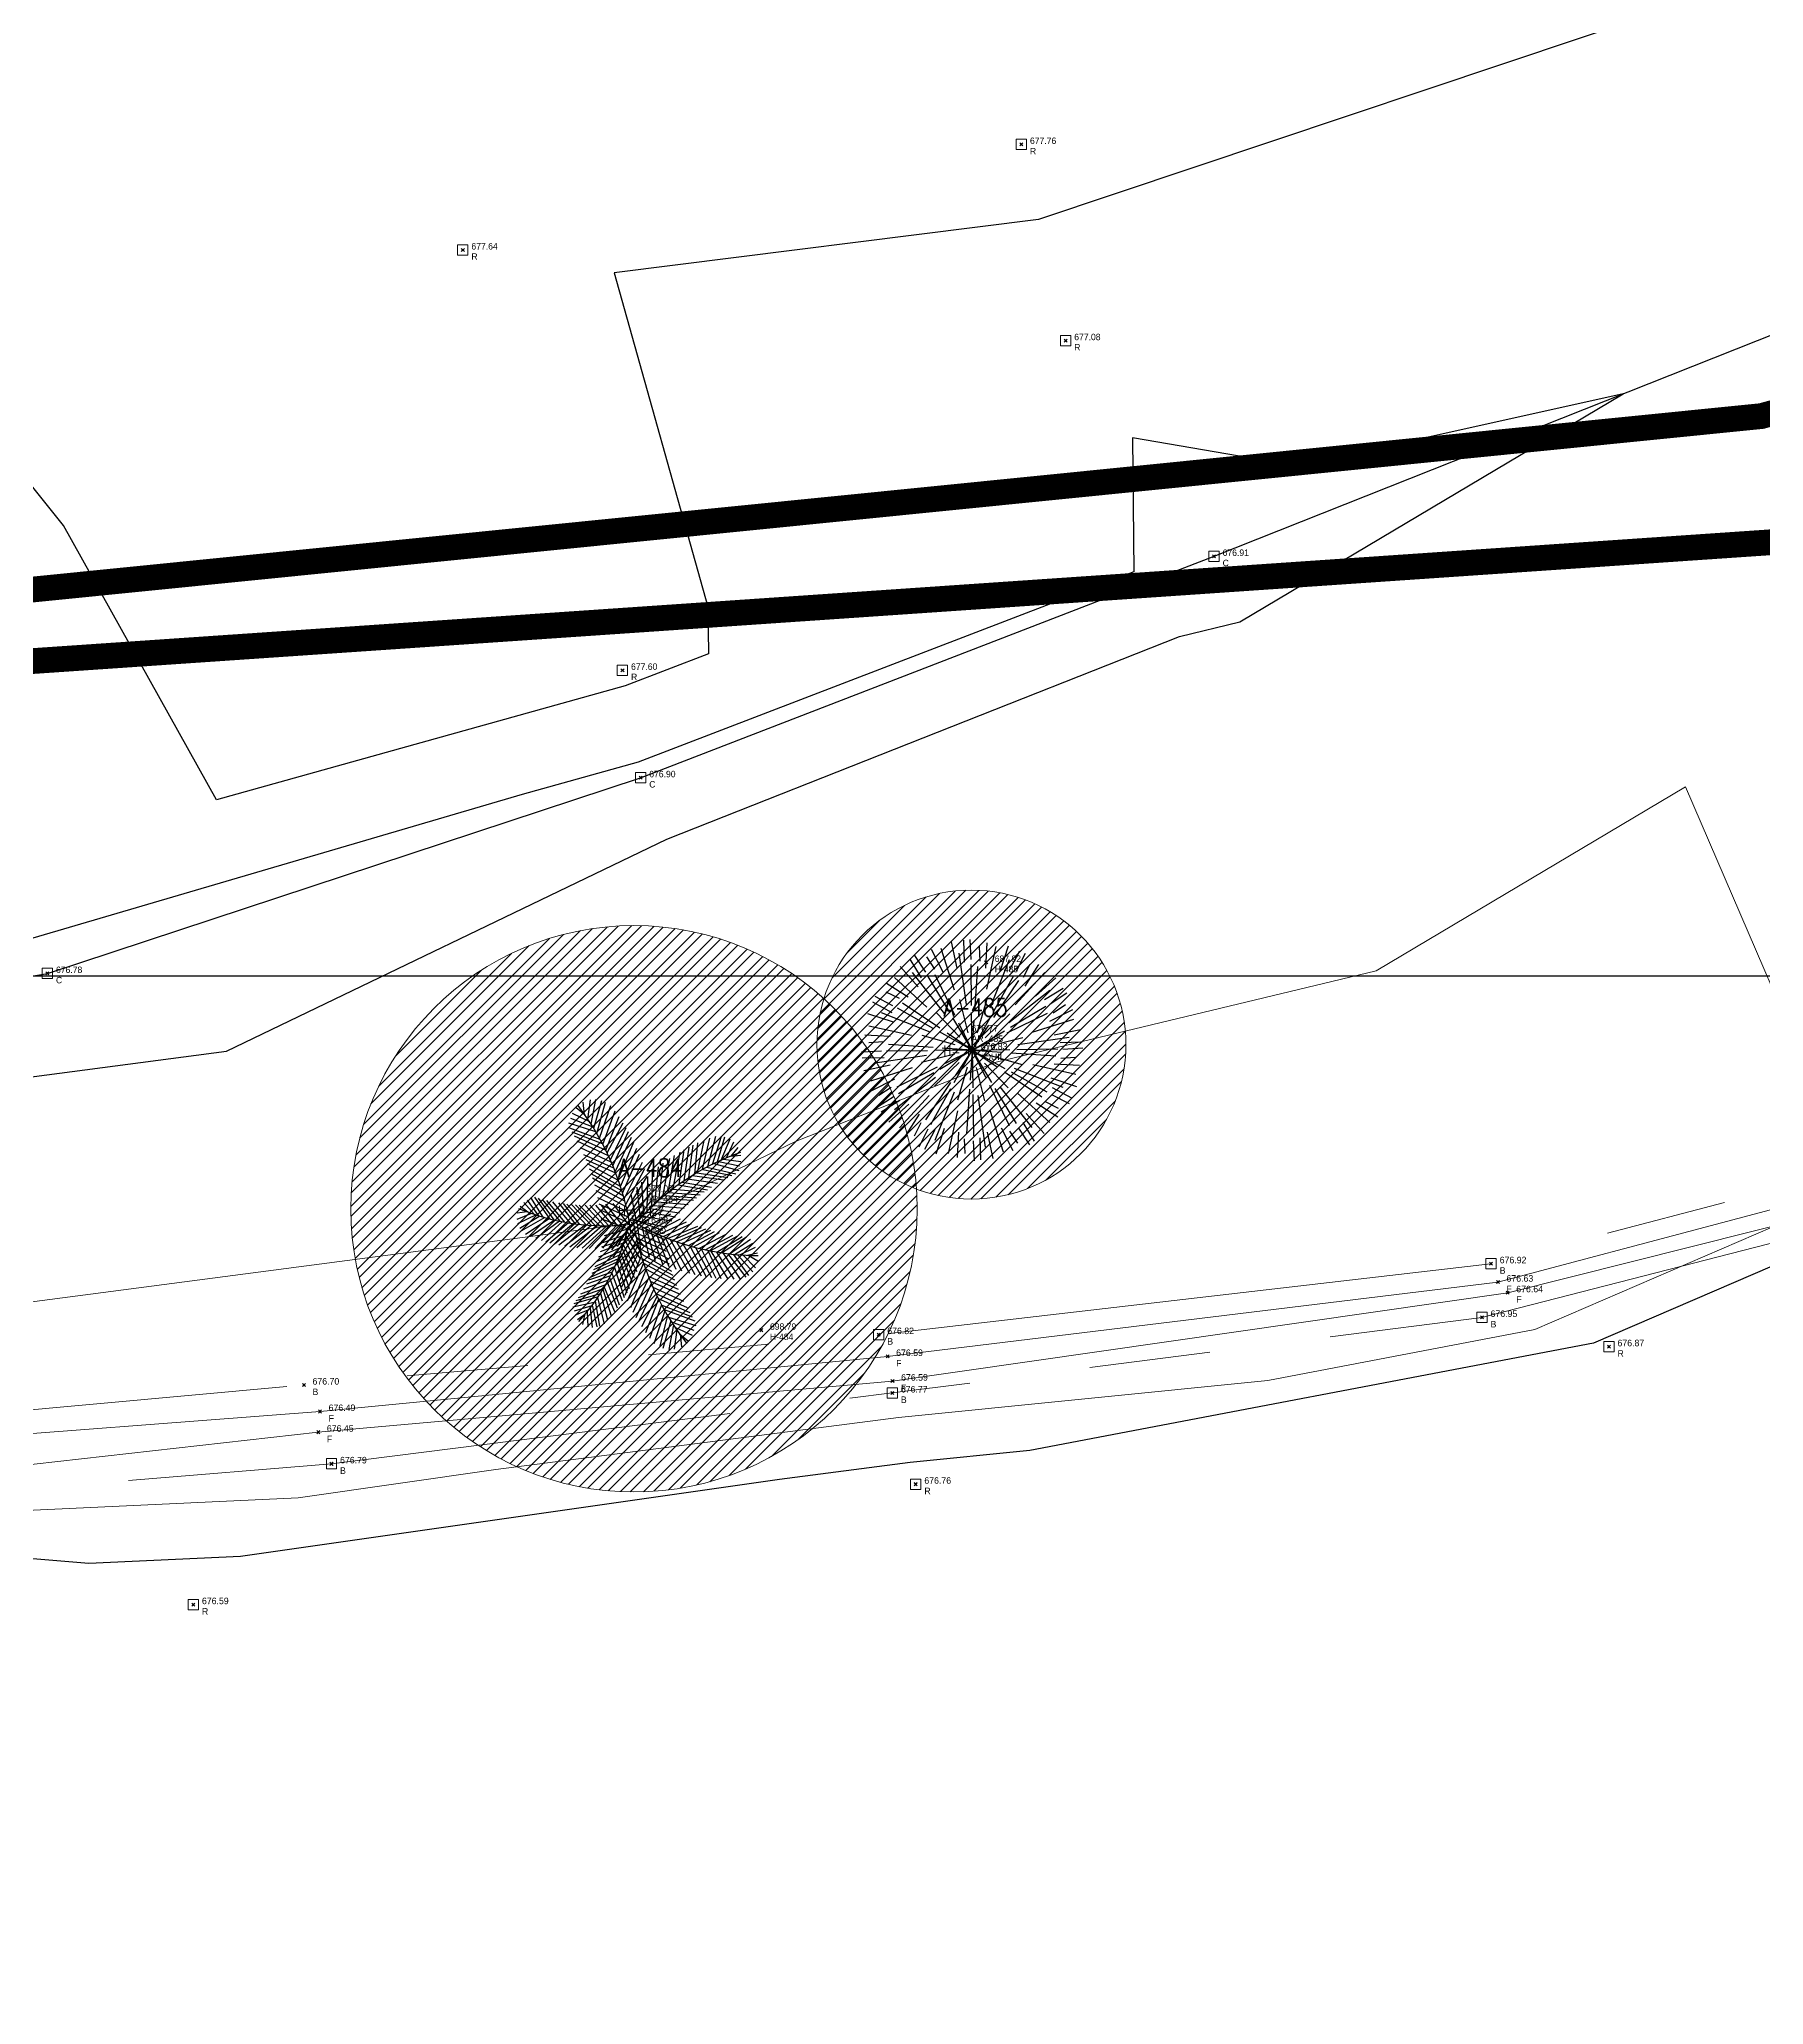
# Model space of a CAD drawing. Extents: x 350769 to 354978, y 6304672 to 6307963.
# Drawn here: x 352353.3 to 352386.79, y 6305680.02 to 6305718.19 of the extents above; entities that cross this region are included whole.
import ezdxf

# ---------------------------------------------------------------- set-up
doc = ezdxf.new("R2010")
doc.units = 0
doc.header["$PDMODE"] = 35
doc.header["$PDSIZE"] = 0.03
for name, pattern in [('4.0 - LO RECABARREN - DESNIVEL NUEVO$0$HIDDEN', [0.375, 0.25, -0.125]), ('CONTINUOS', [0]), ('DASHDOT', [1, 0.5, -0.25, 0, -0.25]), ('DASHED', [19.05, 12.7, -6.35]), ('PHANTOM', [23.5, 11.75, -2.35, 2.35, -2.35, 2.35, -2.35])]:
    doc.linetypes.add(name, pattern=pattern)
doc.layers.get('0').update_dxf_attribs({"linetype": 'CONTINUOUS'})
for name, color, linetype in [('03_S2_Pav ext_Borde vereda', 7, 'CONTINUOUS'), ('1-ARBOL H1', 7, 'CONTINUOUS'), ('1-ARBOL H2', 1, 'CONTINUOUS'), ('1-ARBOL H3', 241, 'CONTINUOUS'), ('1-ARBOL NOMBRE', 3, 'CONTINUOUS'), ('1-ARBOL PTO', 7, 'CONTINUOUS'), ('1-CANAL', 150, 'PHANTOM'), ('1-CERCO', 252, 'CERCO_LINE'), ('1-coordenadas', 8, 'CONTINUOUS'), ('3-CANAL_FDO', 4, 'CONTINUOUS'), ('C-TINN', 5, 'CONTINUOUS'), ('C-TOPO-MAJR', 9, 'CONTINUOUS'), ('C-TOPO-MINR', 8, 'CONTINUOUS'), ('V-NODE DIC 2005', 4, 'CONTINUOUS'), ('V-NODE-TEXT DIC 2005', 2, 'CONTINUOUS'), ('V-NODE-TEXT DIC 2012', 31, 'CONTINUOUS'), ('Z-PINO', 253, 'CONTINUOUS'), ('Z-QUIL', 253, 'CONTINUOUS'), ('Z-QUILLAY', 253, 'CONTINUOUS')]:
    doc.layers.add(name, color=color, linetype=linetype)
doc.layers.add('0_ASD_LINEA OFICIAL', color=253, linetype='DASHDOT', lineweight=20)
doc.layers.add('0_ASD_TOPOGRAFIA_ELEMENTOS', color=9, linetype='CONTINUOS', lineweight=5, true_color=0xbdbdbd)
doc.styles.add('ROMANS', font='romans.shx', dxfattribs={"width": 0.65})
doc.linetypes.add('CERCO_LINE', pattern='A,0.5,-0.2,[" X ",STANDARD,S=0.1,R=0,X=-0.1,Y=-0.05],-0.25', length=0.95)

# ---------------------------------------------------------------- blocks, each defined once
blk = doc.blocks.new('COORDENADAS')
at = {"layer": '1-coordenadas'}
blk.add_line((20, -500.625), (1420, -500.625), dxfattribs=at)
blk = doc.blocks.new('PINO')
for p, q in [((-0.968, 2.105), (-0.998, 2.346)), ((-0.904, 2.021), (-0.856, 2.396)), ((-0.837, 1.922), (-0.751, 2.403)), ((-0.787, 1.844), (-0.636, 2.383)), ((-0.724, 1.743), (-0.568, 2.356)), ((-0.67, 1.651), (-0.46, 2.291)), ((-0.744, 1.775), (-1.27, 1.933)), ((-0.8, 1.866), (-1.232, 2.026)), ((-0.866, 1.965), (-1.202, 2.122)), ((-0.957, 2.096), (-1.131, 2.236)), ((-0.604, 1.533), (-0.377, 2.187)), ((-0.547, 1.425), (-0.298, 2.08)), ((-0.518, 1.369), (-0.216, 1.961)), ((-0.656, 1.627), (-1.253, 1.84)), ((-0.609, 1.543), (-1.204, 1.762)), ((-0.541, 1.414), (-1.156, 1.682)), ((-0.491, 1.314), (-1.101, 1.587)), ((-0.453, 1.234), (-0.158, 1.87)), ((-0.402, 1.12), (-0.11, 1.791)), ((-0.355, 1.007), (-0.05, 1.685)), ((-0.297, 0.859), (-0.002, 1.595)), ((1.077, 0.915), (1.15, 1.548)), ((1.192, 0.989), (1.238, 1.591)), ((1.24, 1.019), (1.359, 1.644)), ((1.336, 1.075), (1.471, 1.689)), ((1.443, 1.135), (1.584, 1.731)), ((1.528, 1.18), (1.699, 1.73)), ((1.625, 1.229), (1.765, 1.718)), ((1.701, 1.265), (1.863, 1.679)), ((1.8, 1.31), (1.941, 1.624)), ((-0.434, 1.191), (-1.034, 1.46)), ((-0.384, 1.079), (-0.969, 1.325)), ((-0.344, 0.981), (-0.925, 1.228)), ((-0.288, 0.836), (-0.893, 1.151)), ((-0.249, 0.725), (0.06, 1.469)), ((-0.205, 0.59), (0.11, 1.357)), ((-0.172, 0.481), (0.174, 1.198)), ((0.501, 0.465), (0.574, 1.185)), ((0.578, 0.533), (0.699, 1.278)), ((0.677, 0.617), (0.791, 1.34)), ((0.777, 0.698), (0.898, 1.409)), ((0.893, 0.786), (0.978, 1.456)), ((0.983, 0.851), (1.075, 1.509)), ((1.559, 1.196), (2.042, 1.068)), ((1.646, 1.239), (2.057, 1.158)), ((1.744, 1.285), (2.079, 1.247)), ((1.877, 1.343), (2.079, 1.369)), ((1.89, 1.345), (2.027, 1.517)), ((-0.249, 0.725), (-0.853, 1.05)), ((-0.22, 0.637), (-0.819, 0.956)), ((-0.188, 0.533), (-0.792, 0.877)), ((-0.142, 0.372), (0.217, 1.079)), ((-0.119, 0.28), (0.267, 0.923)), ((-0.088, 0.148), (0.305, 0.785)), ((0.211, 0.176), (0.166, 0.815)), ((0.277, 0.247), (0.276, 0.927)), ((0.364, 0.334), (0.371, 1.016)), ((0.426, 0.395), (0.484, 1.113)), ((0.872, 0.77), (1.44, 0.686)), ((0.95, 0.827), (1.519, 0.74)), ((1.041, 0.891), (1.634, 0.814)), ((1.144, 0.958), (1.747, 0.88)), ((1.23, 1.012), (1.834, 0.928)), ((1.344, 1.08), (1.91, 0.967)), ((1.42, 1.123), (1.985, 1.004)), ((-1.917, 0.155), (-2.118, 0.383)), ((-1.824, 0.127), (-2.049, 0.429)), ((-1.74, 0.103), (-1.985, 0.48)), ((-1.603, 0.068), (-1.908, 0.488)), ((-1.527, 0.051), (-1.836, 0.467)), ((-1.409, 0.027), (-1.762, 0.448)), ((-1.319, 0.011), (-1.675, 0.427)), ((-1.21, -0.005), (-1.559, 0.404)), ((-1.11, -0.018), (-1.438, 0.384)), ((-0.16, 0.436), (-0.749, 0.738)), ((-0.13, 0.327), (-0.72, 0.632)), ((-0.106, 0.229), (-0.686, 0.494)), ((-0.084, -0.014), (-0.384, 0.392)), ((-0.066, 0.044), (0.344, 0.617)), ((-0.048, -0.055), (0.371, 0.471)), ((0.082, 0.031), (-0.042, 0.573)), ((0.15, 0.108), (0.075, 0.715)), ((0.47, 0.436), (1.07, 0.39)), ((0.538, 0.498), (1.17, 0.477)), ((0.612, 0.563), (1.228, 0.526)), ((0.677, 0.617), (1.3, 0.582)), ((0.76, 0.685), (1.379, 0.642)), ((-1.97, 0.172), (-2.253, 0.048)), ((-2.051, 0.203), (-2.246, 0.171)), ((-1.876, 0.143), (-2.234, -0.036)), ((-1.804, 0.121), (-2.192, -0.122)), ((-2.041, 0.197), (-2.191, 0.301)), ((-1.71, 0.095), (-2.155, -0.169)), ((-1.625, 0.074), (-2.079, -0.239)), ((-1.518, 0.049), (-1.978, -0.28)), ((-1.42, 0.029), (-1.876, -0.317)), ((-1.369, 0.02), (-1.764, -0.354)), ((-1.248, 0), (-1.679, -0.379)), ((-1.024, -0.027), (-1.352, 0.372)), ((-0.897, -0.037), (-1.285, 0.364)), ((-0.801, -0.043), (-1.196, 0.357)), ((-0.726, -0.045), (-1.114, 0.351)), ((-0.637, -0.047), (-1.046, 0.348)), ((-0.554, -0.046), (-0.927, 0.347)), ((-0.462, -0.044), (-0.837, 0.348)), ((-0.379, -0.04), (-0.721, 0.353)), ((-0.084, 0.131), (-0.66, 0.372)), ((-0.059, 0.009), (-0.64, 0.262)), ((-0.297, -0.035), (-0.619, 0.361)), ((-0.035, -0.126), (-0.614, 0.086)), ((-0.195, -0.026), (-0.528, 0.371)), ((-0.009, 0.132), (-0.433, -0.31)), ((0.011, 0.021), (-0.403, -0.51)), ((-0.029, -0.167), (0.4, 0.27)), ((-0.002, 0.091), (0.579, -0.115)), ((0.107, 0.059), (0.656, -0.051)), ((0.121, -0.019), (0.594, 0.283)), ((0.189, 0.152), (0.759, 0.072)), ((0.232, -0.076), (0.735, 0.205)), ((0.267, 0.236), (0.828, 0.149)), ((0.33, 0.301), (0.905, 0.231)), ((0.334, -0.125), (0.826, 0.159)), ((0.396, 0.365), (0.997, 0.322)), ((0.417, -0.163), (0.928, 0.111)), ((0.501, -0.2), (1.046, 0.059)), ((0.597, -0.239), (1.139, 0.022)), ((-1.147, -0.014), (-1.606, -0.398)), ((-1.047, -0.025), (-1.509, -0.421)), ((-0.917, -0.036), (-1.427, -0.437)), ((-0.801, -0.043), (-1.314, -0.457)), ((-0.685, -0.046), (-1.215, -0.47)), ((-0.592, -0.047), (-1.075, -0.484)), ((-0.5, -0.045), (-0.972, -0.49)), ((-0.422, -0.042), (-0.838, -0.493)), ((-0.311, -0.036), (-0.72, -0.491)), ((-0.166, -0.374), (-0.624, -0.554)), ((-0.144, -0.3), (-0.599, -0.461)), ((-0.224, -0.029), (-0.579, -0.483)), ((-0.12, -0.206), (-0.579, -0.377)), ((-0.096, -0.103), (-0.551, -0.242)), ((-0.142, -0.021), (-0.459, -0.471)), ((0.03, -0.078), (-0.374, -0.656)), ((0.053, -0.182), (-0.333, -0.823)), ((-0.05, -0.01), (-0.294, -0.447)), ((0.085, -0.314), (-0.293, -0.961)), ((-0.148, -0.312), (0.128, -0.821)), ((-0.127, -0.233), (0.165, -0.692)), ((-0.108, -0.157), (0.193, -0.581)), ((-0.089, -0.072), (0.223, -0.427)), ((0.023, -0.043), (0.606, -0.29)), ((0.049, -0.166), (0.628, -0.401)), ((0.072, -0.263), (0.655, -0.522)), ((0.088, -0.001), (0.168, -0.552)), ((0.097, -0.361), (0.69, -0.66)), ((0.179, -0.049), (0.329, -0.642)), ((0.261, -0.09), (0.45, -0.702)), ((0.348, -0.132), (0.593, -0.766)), ((0.461, -0.182), (0.714, -0.815)), ((0.541, -0.216), (0.854, -0.865)), ((0.636, -0.254), (0.964, -0.899)), ((0.682, -0.272), (1.264, -0.023)), ((0.732, -0.29), (1.115, -0.94)), ((0.775, -0.305), (1.336, -0.048)), ((0.855, -0.333), (1.423, -0.074)), ((0.855, -0.333), (1.223, -0.965)), ((0.957, -0.365), (1.518, -0.101)), ((0.978, -0.372), (1.348, -0.99)), ((1.092, -0.405), (1.591, -0.12)), ((1.185, -0.429), (1.685, -0.142)), ((1.293, -0.455), (1.819, -0.169)), ((1.414, -0.481), (1.947, -0.19)), ((1.514, -0.501), (2.047, -0.203)), ((1.645, -0.522), (2.131, -0.213)), ((1.731, -0.535), (2.214, -0.22)), ((1.887, -0.553), (2.291, -0.258)), ((1.984, -0.561), (2.337, -0.337)), ((-0.297, -0.751), (-0.777, -0.976)), ((-0.271, -0.684), (-0.747, -0.905)), ((-0.241, -0.605), (-0.722, -0.845)), ((-0.216, -0.532), (-0.683, -0.74)), ((-0.188, -0.449), (-0.656, -0.659)), ((-0.297, -0.751), (-0.09, -1.338)), ((-0.257, -0.648), (-0.047, -1.254)), ((0.11, -0.406), (-0.242, -1.117)), ((-0.227, -0.566), (0.009, -1.134)), ((-0.199, -0.483), (0.048, -1.044)), ((0.141, -0.515), (-0.198, -1.235)), ((-0.177, -0.413), (0.093, -0.925)), ((0.175, -0.623), (-0.132, -1.394)), ((0.22, -0.758), (-0.081, -1.505)), ((0.128, -0.47), (0.72, -0.766)), ((0.157, -0.567), (0.765, -0.904)), ((0.19, -0.67), (0.793, -0.983)), ((0.22, -0.758), (0.828, -1.077)), ((1.117, -0.412), (1.44, -1.005)), ((1.225, -0.439), (1.549, -1.02)), ((1.335, -0.465), (1.633, -1.029)), ((1.469, -0.492), (1.731, -1.037)), ((1.525, -0.503), (1.862, -1.043)), ((1.635, -0.521), (1.983, -1.045)), ((1.756, -0.538), (2.104, -1.042)), ((1.852, -0.549), (2.21, -0.999)), ((1.961, -0.559), (2.267, -0.965)), ((2.044, -0.566), (2.345, -0.893)), ((2.092, -0.569), (2.39, -0.412)), ((2.153, -0.572), (2.398, -0.813)), ((2.237, -0.575), (2.434, -0.526)), ((2.249, -0.572), (2.44, -0.682)), ((-0.459, -1.102), (-0.934, -1.284)), ((-0.416, -1.018), (-0.878, -1.183)), ((-0.381, -0.944), (-0.84, -1.11)), ((-0.332, -0.835), (-0.812, -1.052)), ((-0.476, -1.135), (-0.275, -1.638)), ((-0.432, -1.049), (-0.235, -1.579)), ((-0.391, -0.964), (-0.184, -1.5)), ((-0.339, -0.852), (-0.143, -1.432)), ((0.269, -0.891), (-0.018, -1.63)), ((0.329, -1.039), (0.031, -1.72)), ((0.261, -0.868), (0.869, -1.177)), ((0.318, -1.012), (0.902, -1.254)), ((0.359, -1.11), (0.946, -1.35)), ((-0.649, -1.429), (-1.119, -1.568)), ((-0.61, -1.366), (-1.078, -1.51)), ((-0.551, -1.27), (-1.037, -1.451)), ((-0.509, -1.194), (-0.991, -1.379)), ((-0.707, -1.515), (-0.613, -1.995)), ((-0.661, -1.447), (-0.526, -1.95)), ((-0.605, -1.359), (-0.458, -1.873)), ((-0.557, -1.278), (-0.392, -1.794)), ((-0.532, -1.236), (-0.324, -1.705)), ((0.378, -1.151), (0.092, -1.825)), ((0.43, -1.264), (0.141, -1.903)), ((0.497, -1.399), (0.2, -1.994)), ((0.525, -1.455), (0.283, -2.112)), ((0.41, -1.221), (1.013, -1.484)), ((0.469, -1.344), (1.082, -1.61)), ((0.519, -1.443), (1.137, -1.705)), ((-0.723, -1.54), (-1.136, -1.639)), ((-0.771, -1.607), (-1.111, -1.712)), ((-0.826, -1.681), (-1.092, -1.788)), ((-0.902, -1.778), (-1.042, -1.879)), ((-0.911, -1.785), (-0.944, -1.969)), ((-0.858, -1.722), (-0.837, -2.014)), ((-0.802, -1.649), (-0.756, -2.024)), ((-0.76, -1.591), (-0.666, -2.013)), ((0.584, -1.562), (0.364, -2.218)), ((0.651, -1.679), (0.447, -2.321)), ((0.706, -1.77), (0.556, -2.385)), ((0.589, -1.572), (1.186, -1.785)), ((0.77, -1.871), (0.625, -2.411)), ((0.636, -1.655), (1.236, -1.862)), ((0.726, -1.803), (1.254, -1.955)), ((0.784, -1.892), (1.217, -2.048)), ((0.821, -1.948), (0.74, -2.43)), ((0.889, -2.046), (0.845, -2.422)), ((0.85, -1.991), (1.188, -2.145)), ((0.943, -2.121), (1.119, -2.26)), ((0.954, -2.13), (0.986, -2.37))]:
    blk.add_line(p, q)
for centre, radius, start, end in [((-5.223, -0.976), 5.257, 8.5439, 38.2906), ((3.723, -3.065), 4.779, 110.1895, 139.9362), ((-0.615, 4.254), 4.301, 248.0996, 277.8463), ((5.176, 0.996), 5.257, 189.1509, 218.8976), ((2.361, 4.203), 4.779, 241.292, 271.0387), ((-4.062, 0.774), 4.062, 318.5391, 348.2858)]:
    blk.add_arc(centre, radius, start, end)
blk = doc.blocks.new('QUIL')
at = {"layer": 'Z-QUILLAY'}
for p, q in [((-0.589, 1.502), (-0.822, 1.939)), ((-0.364, 1.158), (-0.634, 1.964)), ((-0.319, 1.586), (-0.436, 2.098)), ((-0.175, 1.704), (-0.193, 2.131)), ((-0.049, 1.762), (-0.076, 2.148)), ((0.131, 1.727), (0.108, 2.011)), ((0.241, 1.595), (0.257, 2.09)), ((0.264, 1.185), (0.433, 2.017)), ((0.517, 1.533), (0.672, 2.035)), ((0.7, 1.563), (0.898, 1.943)), ((-1.069, 1.214), (-1.426, 1.599)), ((-1.004, 1.388), (-1.233, 1.749)), ((-0.924, 1.502), (-1.14, 1.822)), ((-0.75, 1.561), (-0.912, 1.796)), ((-0.121, 0.882), (-0.283, 1.88)), ((-0.026, 0.864), (-0.049, 1.662)), ((0.039, 0.758), (0.084, 1.628)), ((0.336, 0.824), (0.695, 1.769)), ((0.821, 0.894), (1.384, 1.53)), ((0.838, 1.551), (1.008, 1.899)), ((0.977, 1.43), (1.099, 1.688)), ((1.007, 1.261), (1.268, 1.681)), ((-1.261, 1.007), (-1.681, 1.268)), ((-0.894, 0.821), (-1.53, 1.384)), ((-0.546, 0.703), (-1.185, 1.487)), ((-0.454, 0.736), (-0.874, 1.414)), ((-0.345, 0.676), (-0.741, 1.452)), ((0.41, 0.761), (0.788, 1.464)), ((0.413, 0.637), (0.887, 1.368)), ((0.703, 0.546), (1.487, 1.185)), ((1.214, 1.069), (1.599, 1.426)), ((1.388, 1.004), (1.749, 1.233)), ((-1.563, 0.7), (-1.943, 0.898)), ((-1.551, 0.838), (-1.899, 1.008)), ((-1.43, 0.977), (-1.688, 1.099)), ((-0.761, 0.41), (-1.464, 0.788)), ((-0.637, 0.413), (-1.368, 0.887)), ((-0.085, 0.336), (-0.258, 0.979)), ((0.094, 0.334), (0.267, 0.977)), ((0.736, 0.454), (1.414, 0.874)), ((1.502, 0.924), (1.822, 1.14)), ((1.502, 0.589), (1.939, 0.822)), ((1.561, 0.75), (1.796, 0.912)), ((-1.533, 0.517), (-2.035, 0.672)), ((-1.185, 0.264), (-2.017, 0.433)), ((-0.824, 0.336), (-1.769, 0.695)), ((-0.242, 0.249), (-0.713, 0.719)), ((0, 0), (-0.384, 0.621)), ((0, 0), (-0.266, 0.521)), ((0, 0), (-0.022, 0.73)), ((0, 0), (0.346, 0.643)), ((0, 0), (0.03, 0.584)), ((0, 0), (0.318, 0.491)), ((0, 0), (0.621, 0.384)), ((0.249, 0.242), (0.719, 0.713)), ((0.676, 0.345), (1.452, 0.741)), ((1.158, 0.364), (1.964, 0.634)), ((1.586, 0.319), (2.098, 0.436)), ((-1.595, 0.241), (-2.09, 0.257)), ((-1.727, 0.131), (-2.011, 0.108)), ((-0.758, 0.039), (-1.628, 0.084)), ((-0.334, 0.094), (-0.977, 0.267)), ((0, 0), (-0.73, -0.022)), ((0, 0), (-0.643, 0.346)), ((0, 0), (-0.621, -0.384)), ((0, 0), (-0.584, 0.03)), ((0, 0), (-0.521, -0.266)), ((0, 0), (-0.491, 0.318)), ((0, 0), (-0.346, -0.643)), ((0, 0), (-0.318, -0.491)), ((0, 0), (-0.03, -0.584)), ((0, 0), (0.521, 0.266)), ((0, 0), (0.73, 0.022)), ((0, 0), (0.266, -0.521)), ((0, 0), (0.022, -0.73)), ((0, 0), (0.643, -0.346)), ((0, 0), (0.491, -0.318)), ((0, 0), (0.384, -0.621)), ((0, 0), (0.584, -0.03)), ((0.336, 0.085), (0.979, 0.258)), ((0.864, 0.026), (1.662, 0.049)), ((0.882, 0.121), (1.88, 0.283)), ((1.704, 0.175), (2.131, 0.193)), ((1.762, 0.049), (2.148, 0.076)), ((-1.762, -0.049), (-2.148, -0.076)), ((-1.704, -0.175), (-2.131, -0.193)), ((-1.586, -0.319), (-2.098, -0.436)), ((-1.158, -0.364), (-1.964, -0.634)), ((-0.882, -0.121), (-1.88, -0.283)), ((-0.864, -0.026), (-1.662, -0.049)), ((-0.676, -0.345), (-1.452, -0.741)), ((-0.336, -0.085), (-0.979, -0.258)), ((-0.249, -0.242), (-0.719, -0.713)), ((-0.094, -0.334), (-0.267, -0.977)), ((0.085, -0.336), (0.258, -0.979)), ((0.242, -0.249), (0.713, -0.719)), ((0.334, -0.094), (0.977, -0.267)), ((0.758, -0.039), (1.628, -0.084)), ((0.824, -0.336), (1.769, -0.695)), ((1.185, -0.264), (2.017, -0.433)), ((1.595, -0.241), (2.09, -0.257)), ((1.727, -0.131), (2.011, -0.108)), ((-1.502, -0.589), (-1.939, -0.822)), ((-1.561, -0.75), (-1.796, -0.912)), ((-0.703, -0.546), (-1.487, -1.185)), ((-0.736, -0.454), (-1.414, -0.874)), ((-0.413, -0.637), (-0.887, -1.368)), ((-0.41, -0.761), (-0.788, -1.464)), ((-0.039, -0.758), (-0.084, -1.628)), ((0.345, -0.676), (0.741, -1.452)), ((0.454, -0.736), (0.874, -1.414)), ((0.546, -0.703), (1.185, -1.487)), ((0.637, -0.413), (1.368, -0.887)), ((0.761, -0.41), (1.464, -0.788)), ((1.533, -0.517), (2.035, -0.672)), ((1.563, -0.7), (1.943, -0.898)), ((-1.502, -0.924), (-1.822, -1.14)), ((-1.388, -1.004), (-1.749, -1.233)), ((-1.214, -1.069), (-1.599, -1.426)), ((-0.821, -0.894), (-1.384, -1.53)), ((-0.336, -0.824), (-0.695, -1.769)), ((0.026, -0.864), (0.049, -1.662)), ((0.121, -0.882), (0.283, -1.88)), ((0.894, -0.821), (1.53, -1.384)), ((1.261, -1.007), (1.681, -1.268)), ((1.43, -0.977), (1.688, -1.099)), ((1.551, -0.838), (1.899, -1.008)), ((-1.007, -1.261), (-1.268, -1.681)), ((-0.977, -1.43), (-1.099, -1.688)), ((-0.264, -1.185), (-0.433, -2.017)), ((0.364, -1.158), (0.634, -1.964)), ((0.589, -1.502), (0.822, -1.939)), ((0.924, -1.502), (1.14, -1.822)), ((1.004, -1.388), (1.233, -1.749)), ((1.069, -1.214), (1.426, -1.599)), ((-0.838, -1.551), (-1.008, -1.899)), ((-0.7, -1.563), (-0.898, -1.943)), ((-0.517, -1.533), (-0.672, -2.035)), ((-0.241, -1.595), (-0.257, -2.09)), ((-0.131, -1.727), (-0.108, -2.011)), ((0.049, -1.762), (0.076, -2.148)), ((0.175, -1.704), (0.193, -2.131)), ((0.319, -1.586), (0.436, -2.098)), ((0.75, -1.561), (0.912, -1.796))]:
    blk.add_line(p, q, dxfattribs=at)
blk = doc.blocks.new('A$C27410629')
at = {"layer": '0_ASD_LINEA OFICIAL', "ltscale": 8, "const_width": 0.5}
for points in [[(111.349, 941.81), (111.349, 941.81), (187.318, 947.004), (258.378, 982.07), (250.62, 989.479)], [(111.349, 941.81), (187.318, 947.004), (258.378, 982.07), (268.153, 972.735)]]:
    blk.add_lwpolyline(points, dxfattribs=at)
blk = doc.blocks.new('*U1327')
at = {"color": 0, "linetype": 'ByBlock', "lineweight": -2, "transparency": 16777216}
blk.add_point((0, 0), dxfattribs=at)
blk = doc.blocks.new('*U4168', base_point=(352381.545, 6305694.326))
at = {"layer": 'V-NODE-TEXT DIC 2005', "linetype": 'ByBlock', "char_height": 0.127}
for s, insert, attachment_point in [('676.92', (352381.712, 6305694.397), 4), ('B', (352381.712, 6305694.258), 1)]:
    blk.add_mtext(s, dxfattribs=dict(at, insert=insert, attachment_point=attachment_point))
blk = doc.blocks.new('*U4169', base_point=(352381.545, 6305694.326))
at = {"layer": 'V-NODE-TEXT DIC 2005', "color": 2, "lineweight": -2}
blk.add_blockref('*U4168', (352381.545, 6305694.326), dxfattribs=at)
blk = doc.blocks.new('*U4162', base_point=(352369.653, 6305692.949))
at = {"layer": 'V-NODE-TEXT DIC 2005', "linetype": 'ByBlock', "char_height": 0.127}
for s, insert, attachment_point in [('676.82', (352369.82, 6305693.02), 4), ('B', (352369.82, 6305692.881), 1)]:
    blk.add_mtext(s, dxfattribs=dict(at, insert=insert, attachment_point=attachment_point))
blk = doc.blocks.new('*U4163', base_point=(352369.653, 6305692.949))
at = {"layer": 'V-NODE-TEXT DIC 2005', "color": 2, "lineweight": -2}
blk.add_blockref('*U4162', (352369.653, 6305692.949), dxfattribs=at)
blk = doc.blocks.new('*U4160', base_point=(352381.368, 6305693.283))
at = {"layer": 'V-NODE-TEXT DIC 2005', "linetype": 'ByBlock', "char_height": 0.127}
for s, insert, attachment_point in [('676.95', (352381.535, 6305693.354), 4), ('B', (352381.535, 6305693.215), 1)]:
    blk.add_mtext(s, dxfattribs=dict(at, insert=insert, attachment_point=attachment_point))
blk = doc.blocks.new('*U4161', base_point=(352381.368, 6305693.283))
at = {"layer": 'V-NODE-TEXT DIC 2005', "color": 2, "lineweight": -2}
blk.add_blockref('*U4160', (352381.368, 6305693.283), dxfattribs=at)
blk = doc.blocks.new('*U4156', base_point=(352369.917, 6305691.815))
at = {"layer": 'V-NODE-TEXT DIC 2005', "linetype": 'ByBlock', "char_height": 0.127}
for s, insert, attachment_point in [('676.77', (352370.084, 6305691.886), 4), ('B', (352370.084, 6305691.747), 1)]:
    blk.add_mtext(s, dxfattribs=dict(at, insert=insert, attachment_point=attachment_point))
blk = doc.blocks.new('*U4157', base_point=(352369.917, 6305691.815))
at = {"layer": 'V-NODE-TEXT DIC 2005', "color": 2, "lineweight": -2}
blk.add_blockref('*U4156', (352369.917, 6305691.815), dxfattribs=at)
blk = doc.blocks.new('*U4130', base_point=(352358.492, 6305691.969))
at = {"layer": 'V-NODE-TEXT DIC 2005', "linetype": 'ByBlock', "char_height": 0.127}
for s, insert, attachment_point in [('676.70', (352358.659, 6305692.04), 4), ('B', (352358.659, 6305691.901), 1)]:
    blk.add_mtext(s, dxfattribs=dict(at, insert=insert, attachment_point=attachment_point))
blk = doc.blocks.new('*U4131', base_point=(352358.492, 6305691.969))
at = {"layer": 'V-NODE-TEXT DIC 2005', "color": 2, "lineweight": -2}
blk.add_blockref('*U4130', (352358.492, 6305691.969), dxfattribs=at)
blk = doc.blocks.new('*U4090', base_point=(352359.027, 6305690.438))
at = {"layer": 'V-NODE-TEXT DIC 2005', "linetype": 'ByBlock', "char_height": 0.127}
for s, insert, attachment_point in [('676.79', (352359.194, 6305690.509), 4), ('B', (352359.194, 6305690.37), 1)]:
    blk.add_mtext(s, dxfattribs=dict(at, insert=insert, attachment_point=attachment_point))
blk = doc.blocks.new('*U4091', base_point=(352359.027, 6305690.438))
at = {"layer": 'V-NODE-TEXT DIC 2005', "color": 2, "lineweight": -2}
blk.add_blockref('*U4090', (352359.027, 6305690.438), dxfattribs=at)
blk = doc.blocks.new('*U3754', base_point=(352369.826, 6305692.524))
at = {"layer": 'V-NODE-TEXT DIC 2005', "linetype": 'ByBlock', "char_height": 0.127}
for s, insert, attachment_point in [('676.59', (352369.993, 6305692.595), 4), ('F', (352369.993, 6305692.456), 1)]:
    blk.add_mtext(s, dxfattribs=dict(at, insert=insert, attachment_point=attachment_point))
blk = doc.blocks.new('*U3755', base_point=(352369.826, 6305692.524))
at = {"layer": 'V-NODE-TEXT DIC 2005', "color": 2, "lineweight": -2}
blk.add_blockref('*U3754', (352369.826, 6305692.524), dxfattribs=at)
blk = doc.blocks.new('*U3752', base_point=(352381.677, 6305693.969))
at = {"layer": 'V-NODE-TEXT DIC 2005', "linetype": 'ByBlock', "char_height": 0.127}
for s, insert, attachment_point in [('676.63', (352381.844, 6305694.04), 4), ('F', (352381.844, 6305693.901), 1)]:
    blk.add_mtext(s, dxfattribs=dict(at, insert=insert, attachment_point=attachment_point))
blk = doc.blocks.new('*U3753', base_point=(352381.677, 6305693.969))
at = {"layer": 'V-NODE-TEXT DIC 2005', "color": 2, "lineweight": -2}
blk.add_blockref('*U3752', (352381.677, 6305693.969), dxfattribs=at)
blk = doc.blocks.new('*U3750', base_point=(352381.868, 6305693.762))
at = {"layer": 'V-NODE-TEXT DIC 2005', "linetype": 'ByBlock', "char_height": 0.127}
for s, insert, attachment_point in [('676.64', (352382.035, 6305693.833), 4), ('F', (352382.035, 6305693.694), 1)]:
    blk.add_mtext(s, dxfattribs=dict(at, insert=insert, attachment_point=attachment_point))
blk = doc.blocks.new('*U3751', base_point=(352381.868, 6305693.762))
at = {"layer": 'V-NODE-TEXT DIC 2005', "color": 2, "lineweight": -2}
blk.add_blockref('*U3750', (352381.868, 6305693.762), dxfattribs=at)
blk = doc.blocks.new('*U3724', base_point=(352369.922, 6305692.045))
at = {"layer": 'V-NODE-TEXT DIC 2005', "linetype": 'ByBlock', "char_height": 0.127}
for s, insert, attachment_point in [('676.59', (352370.089, 6305692.116), 4), ('F', (352370.089, 6305691.977), 1)]:
    blk.add_mtext(s, dxfattribs=dict(at, insert=insert, attachment_point=attachment_point))
blk = doc.blocks.new('*U3725', base_point=(352369.922, 6305692.045))
at = {"layer": 'V-NODE-TEXT DIC 2005', "color": 2, "lineweight": -2}
blk.add_blockref('*U3724', (352369.922, 6305692.045), dxfattribs=at)
blk = doc.blocks.new('*U3694', base_point=(352358.805, 6305691.455))
at = {"layer": 'V-NODE-TEXT DIC 2005', "linetype": 'ByBlock', "char_height": 0.127}
for s, insert, attachment_point in [('676.49', (352358.972, 6305691.526), 4), ('F', (352358.972, 6305691.387), 1)]:
    blk.add_mtext(s, dxfattribs=dict(at, insert=insert, attachment_point=attachment_point))
blk = doc.blocks.new('*U3695', base_point=(352358.805, 6305691.455))
at = {"layer": 'V-NODE-TEXT DIC 2005', "color": 2, "lineweight": -2}
blk.add_blockref('*U3694', (352358.805, 6305691.455), dxfattribs=at)
blk = doc.blocks.new('*U3690', base_point=(352358.771, 6305691.053))
at = {"layer": 'V-NODE-TEXT DIC 2005', "linetype": 'ByBlock', "char_height": 0.127}
for s, insert, attachment_point in [('676.45', (352358.938, 6305691.124), 4), ('F', (352358.938, 6305690.985), 1)]:
    blk.add_mtext(s, dxfattribs=dict(at, insert=insert, attachment_point=attachment_point))
blk = doc.blocks.new('*U3691', base_point=(352358.771, 6305691.053))
at = {"layer": 'V-NODE-TEXT DIC 2005', "color": 2, "lineweight": -2}
blk.add_blockref('*U3690', (352358.771, 6305691.053), dxfattribs=at)
blk = doc.blocks.new('*U2716', base_point=(352356.345, 6305687.704))
at = {"layer": 'V-NODE-TEXT DIC 2005', "linetype": 'ByBlock', "char_height": 0.127}
for s, insert, attachment_point in [('676.59', (352356.512, 6305687.775), 4), ('R', (352356.512, 6305687.636), 1)]:
    blk.add_mtext(s, dxfattribs=dict(at, insert=insert, attachment_point=attachment_point))
blk = doc.blocks.new('*U2717', base_point=(352356.345, 6305687.704))
at = {"layer": 'V-NODE-TEXT DIC 2005', "color": 2, "lineweight": -2}
blk.add_blockref('*U2716', (352356.345, 6305687.704), dxfattribs=at)
blk = doc.blocks.new('*U2658', base_point=(352370.373, 6305690.043))
at = {"layer": 'V-NODE-TEXT DIC 2005', "linetype": 'ByBlock', "char_height": 0.127}
for s, insert, attachment_point in [('676.76', (352370.54, 6305690.114), 4), ('R', (352370.54, 6305689.975), 1)]:
    blk.add_mtext(s, dxfattribs=dict(at, insert=insert, attachment_point=attachment_point))
blk = doc.blocks.new('*U2659', base_point=(352370.373, 6305690.043))
at = {"layer": 'V-NODE-TEXT DIC 2005', "color": 2, "lineweight": -2}
blk.add_blockref('*U2658', (352370.373, 6305690.043), dxfattribs=at)
blk = doc.blocks.new('*U2656', base_point=(352383.833, 6305692.714))
at = {"layer": 'V-NODE-TEXT DIC 2005', "linetype": 'ByBlock', "char_height": 0.127}
for s, insert, attachment_point in [('676.87', (352384, 6305692.785), 4), ('R', (352384, 6305692.646), 1)]:
    blk.add_mtext(s, dxfattribs=dict(at, insert=insert, attachment_point=attachment_point))
blk = doc.blocks.new('*U2657', base_point=(352383.833, 6305692.714))
at = {"layer": 'V-NODE-TEXT DIC 2005', "color": 2, "lineweight": -2}
blk.add_blockref('*U2656', (352383.833, 6305692.714), dxfattribs=at)
blk = doc.blocks.new('*U1410', base_point=(352364.877, 6305695.099))
at = {"layer": 'V-NODE-TEXT DIC 2005', "linetype": 'ByBlock', "char_height": 0.127}
for s, insert, attachment_point in [('*PINO', (352365.044, 6305695.031), 1), ('676.88', (352365.044, 6305695.17), 4)]:
    blk.add_mtext(s, dxfattribs=dict(at, insert=insert, attachment_point=attachment_point))
blk = doc.blocks.new('*U1411', base_point=(352364.877, 6305695.099))
at = {"layer": 'V-NODE-TEXT DIC 2005', "color": 2, "lineweight": -2}
blk.add_blockref('*U1410', (352364.877, 6305695.099), dxfattribs=at)
blk = doc.blocks.new('*U1394', base_point=(352371.468, 6305698.475))
at = {"layer": 'V-NODE-TEXT DIC 2005', "linetype": 'ByBlock', "char_height": 0.127}
for s, insert, attachment_point in [('676.83', (352371.635, 6305698.546), 4), ('*QUIL', (352371.635, 6305698.407), 1)]:
    blk.add_mtext(s, dxfattribs=dict(at, insert=insert, attachment_point=attachment_point))
blk = doc.blocks.new('*U1395', base_point=(352371.468, 6305698.475))
at = {"layer": 'V-NODE-TEXT DIC 2005', "color": 2, "lineweight": -2}
blk.add_blockref('*U1394', (352371.468, 6305698.475), dxfattribs=at)
blk = doc.blocks.new('TOPOGRAFIA')
at = {"layer": '0_ASD_TOPOGRAFIA_ELEMENTOS', "true_color": 0xf26507}
h = blk.add_hatch(dxfattribs=at)
h.set_pattern_fill('ANSI31', color=30, scale=0.1)
h.set_pattern_definition([(45, (384068.62837, 6300958.91132), (-0.224506403, 0.224506403), [])])
edge = h.paths.add_edge_path()
edge.add_arc((390371.403, 6302698.663), 3, 0, 360)
h = blk.add_hatch(dxfattribs=at)
h.set_pattern_fill('ANSI31', color=30, scale=0.1)
h.set_pattern_definition([(45, (384062.0764, 6300955.72295), (-0.224506403, 0.224506403), [])])
edge = h.paths.add_edge_path()
edge.add_arc((390364.851, 6302695.475), 5.5, 0, 360)
at = {"layer": '0_ASD_LINEA OFICIAL', "ltscale": 8, "const_width": 0.5}
blk.add_lwpolyline([(390427.742, 6302814.067), (390462.175, 6302752.282), (390383.071, 6302730.605), (390309.799, 6302723.349), (390311.369, 6302703.307), (390386.745, 6302710.871), (390472.116, 6302734.448), (390495.667, 6302745.108), (390523.305, 6302756.109), (390473.799, 6302802.291, -0.151019), (390428.285, 6302881.719), (390391.708, 6302986.357, -0.035367), (390370.183, 6302995.884, 0.28109), (390309.679, 6302995.976), (390362.106, 6302925.874), (390362.105, 6302925.873), (390363.124, 6302924.511, -0.033436), (390384.93, 6302890.884), (390427.742, 6302814.067)], format="xyb", dxfattribs=at)
blk.add_lwpolyline([(390427.742, 6302814.067), (390462.175, 6302752.282), (390383.071, 6302730.605), (390309.799, 6302723.349), (390311.369, 6302703.307), (390386.745, 6302710.871), (390472.116, 6302734.448), (390495.667, 6302745.108), (390523.305, 6302756.109), (390473.799, 6302802.291, -0.151019), (390428.285, 6302881.719), (390391.708, 6302986.357, -0.035367), (390370.183, 6302995.884, 0.28109), (390309.679, 6302995.976), (390362.106, 6302925.874), (390362.105, 6302925.873), (390363.124, 6302924.511, -0.033436), (390384.93, 6302890.884), (390427.742, 6302814.067)], format="xyb", dxfattribs=at)
at = {"layer": '0_ASD_TOPOGRAFIA_ELEMENTOS', "color": 30, "true_color": 0xf26507}
for centre, radius in [((390371.403, 6302698.663), 3), ((390364.851, 6302695.475), 5.5)]:
    blk.add_circle(centre, radius, dxfattribs=at)
at = {"layer": '1-ARBOL H1', "color": 9, "lineweight": 0, "true_color": 0xbdbdbd}
for p in [(390371.238, 6302698.909), (390364.922, 6302695.796)]:
    blk.add_point(p, dxfattribs=at)
at = {"layer": '1-ARBOL PTO', "color": 9, "lineweight": 0, "true_color": 0xbdbdbd}
for p in [(390371.238, 6302698.909), (390364.922, 6302695.796)]:
    blk.add_point(p, dxfattribs=at)
at = {"layer": '1-CANAL', "color": 9, "lineweight": 0, "true_color": 0xbdbdbd, "flags": 128}
blk.add_lwpolyline([(390567.787, 6302629.727), (390568.793, 6302640.353), (390569.503, 6302651.739), (390570.033, 6302661.873), (390570.34, 6302672.528), (390570.92, 6302683.642), (390571.385, 6302692.94), (390572.206, 6302702.09), (390572.491, 6302712.168), (390573.178, 6302721.782), (390573.739, 6302732.321), (390574.43, 6302741.485), (390575.232, 6302752.552), (390575.303, 6302758.186), (390573.072, 6302758.741), (390565.731, 6302762.63), (390558.774, 6302762.052), (390549.097, 6302759.46), (390540.056, 6302756.523), (390530.957, 6302754.646), (390519.837, 6302751.496), (390509.631, 6302748.296), (390499.766, 6302744.712), (390490.284, 6302741.391), (390477.589, 6302736.731), (390469.698, 6302733.787), (390460.923, 6302731.042), (390452.374, 6302728.107), (390438.311, 6302722.869), (390431.422, 6302718.409), (390419.91, 6302710.977), (390412.117, 6302707.007), (390402.106, 6302701.336), (390395.117, 6302696.907), (390381.316, 6302693.365), (390369.866, 6302691.898), (390358.977, 6302690.522), (390351.003, 6302689.869), (390338.841, 6302688.974), (390330.387, 6302688.811), (390318.293, 6302688.652), (390310.613, 6302688.12), (390310.097, 6302689.409), (390318.134, 6302689.995), (390330.169, 6302689.859), (390338.592, 6302690.268), (390350.911, 6302691.365), (390358.441, 6302692.052), (390369.602, 6302693.031), (390381.494, 6302694.408), (390394.454, 6302697.809), (390401.441, 6302702.027), (390411.517, 6302708.091), (390419.432, 6302711.748), (390430.822, 6302719.202), (390437.823, 6302723.766), (390451.878, 6302729.106), (390460.597, 6302731.881), (390469.278, 6302734.632), (390477.218, 6302737.629), (390489.928, 6302742.229), (390499.382, 6302745.508), (390509.312, 6302749.089), (390519.62, 6302752.392), (390530.723, 6302755.531), (390539.654, 6302757.751), (390548.71, 6302760.578), (390558.851, 6302763.211), (390565.636, 6302763.686), (390573.601, 6302759.59), (390575.339, 6302759.411), (390576.082, 6302766.593), (390577.196, 6302775.886), (390577.943, 6302782.884), (390578.269, 6302790.104), (390579.967, 6302802.039), (390581.351, 6302810.063)], dxfattribs=at)
at = {"layer": '1-CERCO', "color": 9, "lineweight": 0, "true_color": 0xbdbdbd, "flags": 128}
for points in [[(390376.114, 6302708.147), (390389.214, 6302713.352)], [(390364.98, 6302703.848), (390376.114, 6302708.147)], [(390353.46, 6302700.046), (390364.98, 6302703.848)], [(390343.292, 6302698.329), (390353.46, 6302700.046)]]:
    blk.add_lwpolyline(points, dxfattribs=at)
at = {"layer": '1-coordenadas', "color": 9, "linetype": '4.0 - LO RECABARREN - DESNIVEL NUEVO$0$HIDDEN', "lineweight": 0, "ltscale": 50, "true_color": 0xbdbdbd}
blk.add_line((390200, 6302700), (390900, 6302700), dxfattribs=at)
at = {"layer": '3-CANAL_FDO', "color": 9, "lineweight": 0, "true_color": 0xbdbdbd}
for points in [[(390310.469, 6302688.649), (390318.522, 6302688.996), (390330.174, 6302689.125), (390338.64, 6302689.578), (390350.896, 6302690.257), (390358.72, 6302691.136), (390369.871, 6302692.128), (390381.817, 6302693.844), (390394.873, 6302697.124), (390401.907, 6302701.675), (390411.835, 6302707.347), (390419.866, 6302711.153), (390431.217, 6302718.73), (390438.253, 6302723.075), (390452.2, 6302728.334), (390460.878, 6302731.292), (390469.538, 6302734.018), (390477.452, 6302736.983), (390490.288, 6302741.591), (390499.55, 6302745.064), (390509.663, 6302748.654), (390519.824, 6302751.87), (390530.973, 6302754.926), (390540.132, 6302756.904)], [(390539.967, 6302757.247), (390530.893, 6302755.256), (390519.738, 6302752.054), (390509.538, 6302748.883), (390499.452, 6302745.33), (390490.052, 6302742.018), (390477.389, 6302737.286), (390469.459, 6302734.356), (390460.822, 6302731.603), (390452.099, 6302728.78), (390438.105, 6302723.585), (390431.006, 6302718.998), (390419.709, 6302711.486), (390411.588, 6302707.706), (390401.653, 6302701.807), (390394.656, 6302697.507), (390381.626, 6302694.051), (390369.775, 6302692.606), (390358.754, 6302691.538), (390350.797, 6302690.927), (390338.654, 6302689.841), (390330.154, 6302689.686), (390318.275, 6302689.534), (390310.503, 6302689.006)]]:
    blk.add_lwpolyline(points, dxfattribs=at)
at = {"layer": 'C-TINN', "color": 9, "linetype": 'Continuous', "lineweight": 0, "true_color": 0xbdbdbd}
for points, elevation in [([(390372.273, 6302716.048), (390372.273, 6302716.248), (390372.473, 6302716.248), (390372.473, 6302716.048), (390372.273, 6302716.048)], 677.763), ([(390361.427, 6302713.998), (390361.427, 6302714.198), (390361.627, 6302714.198), (390361.627, 6302713.998), (390361.427, 6302713.998)], 677.642), ([(390373.133, 6302712.237), (390373.133, 6302712.437), (390373.333, 6302712.437), (390373.333, 6302712.237), (390373.133, 6302712.237)], 677.077), ([(390376.014, 6302708.047), (390376.014, 6302708.247), (390376.214, 6302708.247), (390376.214, 6302708.047), (390376.014, 6302708.047)], 676.906), ([(390364.527, 6302705.834), (390364.527, 6302706.034), (390364.727, 6302706.034), (390364.727, 6302705.834), (390364.527, 6302705.834)], 677.601), ([(390364.88, 6302703.748), (390364.88, 6302703.948), (390365.08, 6302703.948), (390365.08, 6302703.748), (390364.88, 6302703.748)], 676.898), ([(390353.36, 6302699.946), (390353.36, 6302700.146), (390353.56, 6302700.146), (390353.56, 6302699.946), (390353.36, 6302699.946)], 676.775), ([(390381.394, 6302694.308), (390381.394, 6302694.508), (390381.594, 6302694.508), (390381.594, 6302694.308), (390381.394, 6302694.308)], 677.92), ([(390381.216, 6302693.265), (390381.216, 6302693.465), (390381.416, 6302693.465), (390381.416, 6302693.265), (390381.216, 6302693.265)], 677.95), ([(390369.502, 6302692.931), (390369.502, 6302693.131), (390369.702, 6302693.131), (390369.702, 6302692.931), (390369.502, 6302692.931)], 677.82), ([(390383.682, 6302692.695), (390383.682, 6302692.895), (390383.882, 6302692.895), (390383.882, 6302692.695), (390383.682, 6302692.695)], 676.87), ([(390369.766, 6302691.798), (390369.766, 6302691.998), (390369.966, 6302691.998), (390369.966, 6302691.798), (390369.766, 6302691.798)], 677.77), ([(390358.877, 6302690.422), (390358.877, 6302690.622), (390359.077, 6302690.622), (390359.077, 6302690.422), (390358.877, 6302690.422)], 677.79), ([(390370.222, 6302690.025), (390370.222, 6302690.225), (390370.422, 6302690.225), (390370.422, 6302690.025), (390370.222, 6302690.025)], 676.76), ([(390356.194, 6302687.688), (390356.194, 6302687.888), (390356.394, 6302687.888), (390356.394, 6302687.688), (390356.194, 6302687.688)], 676.59)]:
    blk.add_lwpolyline(points, dxfattribs=dict(at, elevation=elevation))
for p in [(390372.373, 6302716.148, 677.763), (390361.527, 6302714.098, 677.642), (390373.233, 6302712.337, 677.077), (390376.114, 6302708.147, 676.906), (390364.627, 6302705.934, 677.601), (390364.98, 6302703.848, 676.898), (390353.46, 6302700.046, 676.775), (390381.494, 6302694.408, 677.92), (390381.316, 6302693.365, 677.95), (390369.602, 6302693.031, 677.82), (390383.782, 6302692.795, 676.87), (390369.866, 6302691.898, 677.77), (390358.977, 6302690.522, 677.79), (390370.322, 6302690.125, 676.76), (390356.294, 6302687.788, 676.59)]:
    blk.add_point(p, dxfattribs=at)
at = {"layer": 'C-TOPO-MAJR', "color": 9, "linetype": 'Continuous', "lineweight": -3, "true_color": 0xbdbdbd, "elevation": 677.5}
blk.add_lwpolyline([(390386.241, 6302719.23), (390372.703, 6302714.687), (390364.469, 6302713.655), (390366.286, 6302707.168), (390366.296, 6302706.256), (390364.678, 6302705.634), (390356.747, 6302703.415), (390353.775, 6302708.745), (390352.465, 6302710.368)], dxfattribs=at)
at = {"layer": 'C-TOPO-MAJR', "color": 9, "linetype": 'Continuous', "lineweight": 0, "true_color": 0xbdbdbd, "elevation": 677.5}
for points in [[(390377.159, 6302692.14), (390382.344, 6302693.128), (390388.615, 6302695.834), (390388.472, 6302696.24), (390385.269, 6302703.671), (390379.266, 6302700.099), (390371.882, 6302698.323), (390367.998, 6302696.785), (390364.659, 6302695.179), (390351.525, 6302693.456)], [(390351.794, 6302689.558), (390358.328, 6302689.861), (390362.171, 6302690.41), (390369.988, 6302691.424), (390377.159, 6302692.14)]]:
    blk.add_lwpolyline(points, dxfattribs=at)
at = {"layer": 'C-TOPO-MINR', "color": 9, "linetype": 'Continuous', "lineweight": -3, "true_color": 0xbdbdbd, "elevation": 677}
for points in [[(390399.568, 6302639.93), (390395.228, 6302652.165), (390395.822, 6302653.722), (390394.321, 6302660.49), (390393.809, 6302667.014), (390393.595, 6302668.49), (390390.66, 6302679.921), (390390.771, 6302686.157), (390391.181, 6302693.965), (390388.92, 6302695.209), (390383.485, 6302692.864), (390372.539, 6302690.779), (390370.213, 6302690.547), (390367.678, 6302690.218), (390357.21, 6302688.722), (390354.267, 6302688.585), (390347.022, 6302689.186)], [(390352.859, 6302698.001), (390356.935, 6302698.536), (390365.491, 6302702.651), (390375.444, 6302706.592), (390376.613, 6302706.873), (390384.059, 6302711.304), (390377.744, 6302709.896), (390374.53, 6302710.45), (390374.56, 6302707.848), (390364.929, 6302704.151), (390362.682, 6302703.522), (390353.176, 6302700.731)]]:
    blk.add_lwpolyline(points, dxfattribs=at)
at = {"layer": 'V-NODE-TEXT DIC 2012', "color": 9, "lineweight": 0, "true_color": 0xbdbdbd}
for p in [(390372.373, 6302716.148), (390361.527, 6302714.098), (390373.233, 6302712.337), (390376.114, 6302708.147), (390364.627, 6302705.934), (390364.98, 6302703.848), (390353.46, 6302700.046), (390371.689, 6302700.261), (390371.238, 6302698.909), (390364.922, 6302695.796), (390367.324, 6302693.117)]:
    blk.add_point(p, dxfattribs=at)
at = {"layer": 'V-NODE DIC 2005', "color": 9, "lineweight": 0, "true_color": 0xbdbdbd, "rotation": 359.9963883938062}
for p in [(390371.418, 6302698.557), (390364.827, 6302695.182), (390381.495, 6302694.408), (390381.627, 6302694.051), (390381.817, 6302693.844), (390381.317, 6302693.365), (390369.602, 6302693.032), (390383.782, 6302692.796), (390369.775, 6302692.607), (390358.441, 6302692.052), (390369.871, 6302692.128), (390369.866, 6302691.898), (390358.754, 6302691.538), (390358.72, 6302691.136), (390358.976, 6302690.521), (390370.322, 6302690.126), (390356.294, 6302687.787)]:
    blk.add_blockref('*U1327', p, dxfattribs=at)
at = {"layer": 'V-NODE-TEXT DIC 2005', "color": 9, "lineweight": 0, "true_color": 0xbdbdbd, "rotation": 359.9963883938062}
for name, p in [('*U1395', (390371.418, 6302698.557)), ('*U1411', (390364.827, 6302695.182)), ('*U4169', (390381.495, 6302694.408)), ('*U3753', (390381.627, 6302694.051)), ('*U3751', (390381.817, 6302693.844)), ('*U4163', (390369.602, 6302693.032)), ('*U4161', (390381.317, 6302693.365)), ('*U2657', (390383.782, 6302692.796)), ('*U3755', (390369.775, 6302692.607)), ('*U4131', (390358.441, 6302692.052)), ('*U4157', (390369.866, 6302691.898)), ('*U3725', (390369.871, 6302692.128)), ('*U3695', (390358.754, 6302691.538)), ('*U3691', (390358.72, 6302691.136)), ('*U4091', (390358.976, 6302690.521)), ('*U2659', (390370.322, 6302690.126)), ('*U2717', (390356.294, 6302687.787))]:
    blk.add_blockref(name, p, dxfattribs=at)
at = {"layer": 'Z-PINO', "color": 9, "lineweight": 0, "true_color": 0xbdbdbd, "rotation": 359.090101839884}
blk.add_blockref('PINO', (390364.826, 6302695.182), dxfattribs=at)
at = {"layer": 'Z-QUIL', "color": 9, "lineweight": 0, "true_color": 0xbdbdbd, "rotation": 359.090101839884}
blk.add_blockref('QUIL', (390371.418, 6302698.557), dxfattribs=at)
at = {"layer": '1-ARBOL H2', "color": 9, "lineweight": 0, "true_color": 0xbdbdbd, "style": 'ROMANS', "width": 0.8}
for p in [(390370.861, 6302698.447), (390364.545, 6302695.334)]:
    blk.add_text('H=', height=0.2, dxfattribs=at).set_placement(p)
at = {"layer": '1-ARBOL H3', "color": 9, "lineweight": 0, "true_color": 0xbdbdbd, "style": 'ROMANS', "width": 0.8}
for s, p in [('11.2', (390371.274, 6302698.447)), ('21.7', (390364.958, 6302695.334))]:
    blk.add_text(s, height=0.2, dxfattribs=at).set_placement(p)
at = {"layer": '1-ARBOL NOMBRE', "color": 9, "lineweight": 0, "true_color": 0xbdbdbd, "style": 'ROMANS', "width": 0.8}
for s, p in [('A-485', (390370.861, 6302699.209)), ('A-484', (390364.545, 6302696.096))]:
    blk.add_text(s, height=0.35, dxfattribs=at).set_placement(p)
at = {"layer": 'V-NODE-TEXT DIC 2012', "color": 9, "lineweight": 0, "true_color": 0xbdbdbd}
for s, height, p in [('677.76', 0.125, (390372.54, 6302716.156)), ('R', 0.125, (390372.54, 6302715.956)), ('677.64', 0.125, (390361.694, 6302714.106)), ('R', 0.125, (390361.694, 6302713.906)), ('677.08', 0.125, (390373.4, 6302712.345)), ('R', 0.125, (390373.4, 6302712.145)), ('676.91', 0.125, (390376.281, 6302708.155)), ('C', 0.125, (390376.281, 6302707.955)), ('677.60', 0.125, (390364.794, 6302705.942)), ('R', 0.125, (390364.794, 6302705.742)), ('676.90', 0.125, (390365.147, 6302703.856)), ('C', 0.125, (390365.147, 6302703.656)), ('687.92', 0.125, (390371.856, 6302700.269)), ('676.78', 0.125, (390353.627, 6302700.054)), ('H-485', 0.125, (390371.856, 6302700.069)), ('C', 0.125, (390353.627, 6302699.854)), ('676.77', 0.127, (390371.405, 6302698.916)), ('AR_485', 0.127, (390371.405, 6302698.714)), ('677.09', 0.127, (390365.089, 6302695.803)), ('AR_484', 0.127, (390365.089, 6302695.601)), ('698.79', 0.125, (390367.491, 6302693.125)), ('H-484', 0.125, (390367.491, 6302692.925))]:
    blk.add_text(s, height=height, dxfattribs=at).set_placement(p)

msp = doc.modelspace()

# ---------------------------------------------------------------- hatches: boundary and pattern name
at = {"layer": '0_ASD_TOPOGRAFIA_ELEMENTOS'}
h = msp.add_hatch(dxfattribs=at)
h.set_pattern_fill('ANSI31', color=256, scale=0.1)
h.set_pattern_definition([(45, (346068.62837, 6303958.91132), (-0.224506403, 0.224506403), [])])
edge = h.paths.add_edge_path()
edge.add_arc((352371.403, 6305698.663), 3, 0, 360)
h = msp.add_hatch(dxfattribs=at)
h.set_pattern_fill('ANSI31', color=256, scale=0.1)
h.set_pattern_definition([(45, (346062.0764, 6303955.72295), (-0.224506403, 0.224506403), [])])
edge = h.paths.add_edge_path()
edge.add_arc((352364.851, 6305695.475), 5.5, 0, 360)

# ---------------------------------------------------------------- linework, layer by layer
for centre, radius in [((352371.403, 6305698.663), 3), ((352364.851, 6305695.475), 5.5)]:
    msp.add_circle(centre, radius, dxfattribs=at)
at = {"layer": '1-CERCO', "ltscale": 6, "flags": 128}
for points in [[(352376.114, 6305708.147), (352389.214, 6305713.352)], [(352364.98, 6305703.848), (352376.114, 6305708.147)], [(352353.46, 6305700.046), (352364.98, 6305703.848)], [(352343.292, 6305698.329), (352353.46, 6305700.046)]]:
    msp.add_lwpolyline(points, dxfattribs=at)

# ---------------------------------------------------------------- block references
at = {"color": 252, "linetype": 'DASHED'}
msp.add_blockref('COORDENADAS', (352180, 6306200.625), dxfattribs=at)
at = {"layer": '03_S2_Pav ext_Borde vereda', "linetype": 'Continuous'}
msp.add_blockref('A$C27410629', (352203.962, 6304761.714), dxfattribs=at)
at = {"layer": 'Z-PINO', "rotation": 359.090101839884}
msp.add_blockref('PINO', (352364.826, 6305695.182), dxfattribs=at)
at = {"layer": 'Z-QUIL', "rotation": 359.090101839884}
msp.add_blockref('QUIL', (352371.418, 6305698.557), dxfattribs=at)

# ---------------------------------------------------------------- next in the draw order: block references
at = {"layer": '0_ASD_TOPOGRAFIA_ELEMENTOS', "color": 30, "true_color": 0xf26507}
msp.add_blockref('TOPOGRAFIA', (-38000, 3000), dxfattribs=at)

doc.saveas('drawing.dxf')
